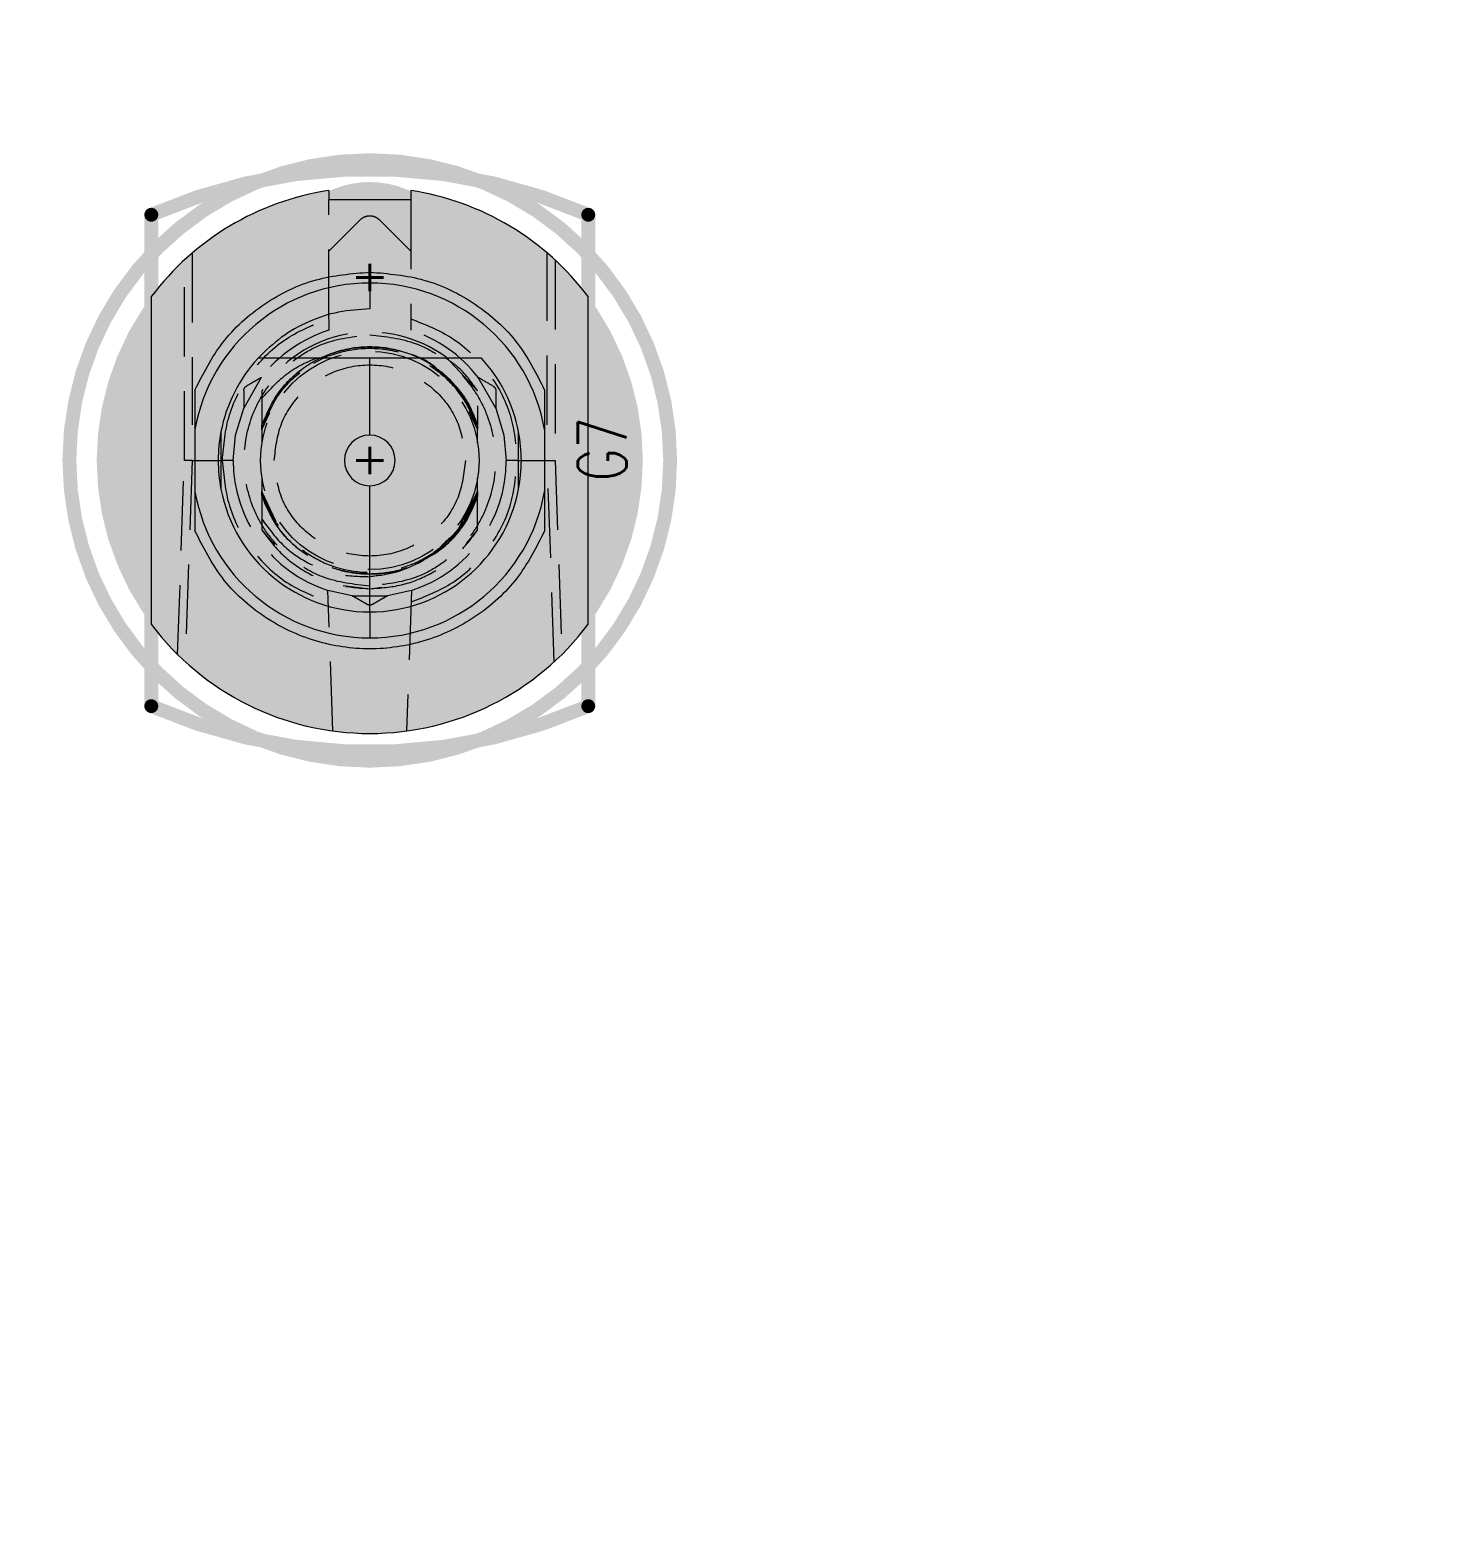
# Model space of a CAD drawing. Header units: millimetres. Extents: x 5 to 1395, y 5 to 415.
# Drawn here: x 1156.09 to 1181.86, y 257.17 to 284.42 of the extents above; entities that cross this region are included whole.
import ezdxf

# ---------------------------------------------------------------- set-up
doc = ezdxf.new("R2010")
doc.units = ezdxf.units.MM
doc.header["$PDSIZE"] = -1
doc.linetypes.add('HIDDEN', pattern=[1.905, 1.27, -0.635])
for name, color, linetype in [('DRIL_PLTE_THRU_01', 16, 'Continuous'), ('DRIL_PLTE_THRU_02', 146, 'Continuous'), ('DRIL_PLTE_THRU_03', 56, 'Continuous'), ('DRIL_PLTE_THRU_04', 216, 'Continuous'), ('DRIL_PLTE_THRU_05', 34, 'Continuous'), ('DRIL_PLTE_THRU_06', 96, 'Continuous'), ('DRIL_PLTE_THRU_07', 171, 'Continuous'), ('DRIL_PLTE_THRU_08', 176, 'Continuous'), ('DRIL_SYMBOL', 2, 'Continuous'), ('PADS_BOT', 5, 'Continuous'), ('PADS_INNER', 1, 'Continuous'), ('PADS_TOP', 1, 'Continuous'), ('PART_NAME_01', 1, 'Continuous'), ('PART_TOP_2DLINE_26', 5, 'Continuous'), ('PART_TOP_2DLINE_27', 5, 'Continuous')]:
    doc.layers.add(name, color=color, linetype=linetype)
doc.styles.add('W0$127', font='simplex', dxfattribs={"width": 0.75})
doc.dimstyles.new('ISO-25', dxfattribs={"dimtxt": 2.5, "dimasz": 2.5, "dimexe": 1.25, "dimexo": 0.625, "dimtad": 1, "dimtxsty": 'Standard', "dimcen": 2.5, "dimadec": 0, "dimazin": 0, "dimtfac": 1, "dimtmove": 0, "dimatfit": 3, "dimfxl": 0, "dimarcsym": 0})

# ---------------------------------------------------------------- blocks, each defined once
blk = doc.blocks.new('SMOOTH_0$254')
at = {"const_width": 0.127}
blk.add_lwpolyline([(-0.0635, 0, 1), (0.0635, 0, 1)], format="xyb", close=True, dxfattribs=at)
blk = doc.blocks.new('PART_BODY_TOP_1')
at = {"layer": 'PART_TOP_2DLINE_26', "const_width": 0.254}
blk.add_lwpolyline([(5.5, 0, 1), (-5.5, 0, 1)], format="xyb", close=True, dxfattribs=at)
at = {"layer": 'PART_TOP_2DLINE_27', "const_width": 0.254}
blk.add_lwpolyline([(-4.5, 4), (4.5, 4, -0.208911), (4.5, -4), (-4.5, -4, -0.208911)], format="xyb", close=True, dxfattribs=at)
at = {"layer": 'PART_TOP_2DLINE_27'}
for p in [(-4.5, 4), (4.5, 4), (-4.5, -4), (4.5, -4)]:
    blk.add_blockref('SMOOTH_0$254', p, dxfattribs=at)
blk = doc.blocks.new('DRIL_SYMBOL_5$15')
at = {"layer": 'DRIL_SYMBOL', "const_width": 0.0508}
for points in [[(0, -0.254), (0, 0.254)], [(-0.254, 0), (0.254, 0)]]:
    blk.add_lwpolyline(points, dxfattribs=at)
blk = doc.blocks.new('DRIL_HOLE_5$15')
at = {"const_width": 2.575}
blk.add_lwpolyline([(-1.2875, 0, 1), (1.2875, 0, 1)], format="xyb", close=True, dxfattribs=at)
blk.add_blockref('DRIL_SYMBOL_5$15', (0, 0))
blk = doc.blocks.new('PAD_0')
at = {"const_width": 5}
blk.add_lwpolyline([(0, -2.5, 1), (0, 2.5, 1)], format="xyb", close=True, dxfattribs=at)
blk = doc.blocks.new('STK_TOP_181')
at = {"layer": 'DRIL_PLTE_THRU_01'}
blk.add_blockref('DRIL_HOLE_5$15', (0, 0), dxfattribs=at)
at = {"layer": 'DRIL_PLTE_THRU_02'}
blk.add_blockref('DRIL_HOLE_5$15', (0, 0), dxfattribs=at)
at = {"layer": 'DRIL_PLTE_THRU_03'}
blk.add_blockref('DRIL_HOLE_5$15', (0, 0), dxfattribs=at)
at = {"layer": 'DRIL_PLTE_THRU_04'}
blk.add_blockref('DRIL_HOLE_5$15', (0, 0), dxfattribs=at)
at = {"layer": 'DRIL_PLTE_THRU_05'}
blk.add_blockref('DRIL_HOLE_5$15', (0, 0), dxfattribs=at)
at = {"layer": 'DRIL_PLTE_THRU_06'}
blk.add_blockref('DRIL_HOLE_5$15', (0, 0), dxfattribs=at)
at = {"layer": 'DRIL_PLTE_THRU_07'}
blk.add_blockref('DRIL_HOLE_5$15', (0, 0), dxfattribs=at)
at = {"layer": 'DRIL_PLTE_THRU_08'}
blk.add_blockref('DRIL_HOLE_5$15', (0, 0), dxfattribs=at)
at = {"layer": 'PADS_BOT'}
blk.add_blockref('PAD_0', (0, 0), dxfattribs=at)
at = {"layer": 'PADS_INNER'}
blk.add_blockref('PAD_0', (0, 0), dxfattribs=at)
at = {"layer": 'PADS_TOP'}
blk.add_blockref('PAD_0', (0, 0), dxfattribs=at)
blk = doc.blocks.new('DRIL_SYMBOL_2$55')
at = {"layer": 'DRIL_SYMBOL', "const_width": 0.0508}
for points in [[(0, -0.254), (0, 0.254)], [(-0.254, 0), (0.254, 0)]]:
    blk.add_lwpolyline(points, dxfattribs=at)
blk = doc.blocks.new('DRIL_HOLE_2$55')
at = {"const_width": 1.275}
blk.add_lwpolyline([(-0.6375, 0, 1), (0.6375, 0, 1)], format="xyb", close=True, dxfattribs=at)
blk.add_blockref('DRIL_SYMBOL_2$55', (0, 0))
blk = doc.blocks.new('PAD_1')
at = {"const_width": 1.75}
blk.add_lwpolyline([(0, -0.875, 1), (0, 0.875, 1)], format="xyb", close=True, dxfattribs=at)
blk = doc.blocks.new('STK_TOP_182')
at = {"layer": 'DRIL_PLTE_THRU_01'}
blk.add_blockref('DRIL_HOLE_2$55', (0, 0), dxfattribs=at)
at = {"layer": 'DRIL_PLTE_THRU_02'}
blk.add_blockref('DRIL_HOLE_2$55', (0, 0), dxfattribs=at)
at = {"layer": 'DRIL_PLTE_THRU_03'}
blk.add_blockref('DRIL_HOLE_2$55', (0, 0), dxfattribs=at)
at = {"layer": 'DRIL_PLTE_THRU_04'}
blk.add_blockref('DRIL_HOLE_2$55', (0, 0), dxfattribs=at)
at = {"layer": 'DRIL_PLTE_THRU_05'}
blk.add_blockref('DRIL_HOLE_2$55', (0, 0), dxfattribs=at)
at = {"layer": 'DRIL_PLTE_THRU_06'}
blk.add_blockref('DRIL_HOLE_2$55', (0, 0), dxfattribs=at)
at = {"layer": 'DRIL_PLTE_THRU_07'}
blk.add_blockref('DRIL_HOLE_2$55', (0, 0), dxfattribs=at)
at = {"layer": 'DRIL_PLTE_THRU_08'}
blk.add_blockref('DRIL_HOLE_2$55', (0, 0), dxfattribs=at)
at = {"layer": 'PADS_BOT'}
blk.add_blockref('PAD_1', (0, 0), dxfattribs=at)
at = {"layer": 'PADS_INNER'}
blk.add_blockref('PAD_1', (0, 0), dxfattribs=at)
at = {"layer": 'PADS_TOP'}
blk.add_blockref('PAD_1', (0, 0), dxfattribs=at)
blk = doc.blocks.new('SYM_TOP_3')
for name, p in [('PART_BODY_TOP_1', (0, 0)), ('STK_TOP_181', (0, 0)), ('STK_TOP_182', (3.35, 0))]:
    blk.add_blockref(name, p)
blk = doc.blocks.new('PART_TOP_32')
blk.add_blockref('SYM_TOP_3', (0, 0))
at = {"layer": 'PART_NAME_01', "style": 'W0$127', "width": 0.75}
blk.add_text('G7', height=0.889, dxfattribs=at).set_placement((-0.381, -4.699))
blk = doc.blocks.new('q')
at = {"rotation": 90}
blk.add_blockref('PART_TOP_32', (1162.315, 276.529), dxfattribs=at)
blk = doc.blocks.new('*D231')
at = {"color": 0, "lineweight": -2}
for p, q in [((969.595, 286.609), (969.595, 323.77)), ((1257.145, 181.679), (1257.145, 323.77)), ((1253.843, 322.77), (972.897, 322.77))]:
    blk.add_line(p, q, dxfattribs=at)
at = {"color": 0}
for points in [[(972.897, 323.321), (972.897, 322.22), (969.595, 322.77)], [(1253.843, 323.321), (1253.843, 322.22), (1257.145, 322.77)]]:
    blk.add_solid(points, dxfattribs=at)
at = {"layer": 'Defpoints', "color": 0}
for p in [(969.595, 322.77), (969.595, 285.609), (1257.145, 180.679)]:
    blk.add_point(p, dxfattribs=at)
at = {"color": 0, "insert": (1113.37, 326.336), "char_height": 3.5, "attachment_point": 5}
blk.add_mtext('287,550', dxfattribs=at)

msp = doc.modelspace()

# ---------------------------------------------------------------- linework, layer by layer
at = {"color": 7, "linetype": 'Continuous', "lineweight": 15}
for p, q in [((1161.5648, 281.4722), (1161.5648, 281.3038)), ((1163.0648, 281.4722), (1163.0648, 281.3038)), ((1163.0648, 281.3038), (1161.5648, 281.3038)), ((1158.3148, 279.5288), (1158.3148, 273.5288)), ((1162.3148, 279.7788), (1162.3148, 279.3038)), ((1166.3148, 273.5288), (1166.3148, 279.5288)), ((1162.3148, 276.9935), (1162.3148, 278.4038)), ((1162.3148, 273.7538), (1162.3148, 276.064)), ((1162.3148, 273.7538), (1162.3148, 273.2788))]:
    msp.add_line(p, q, dxfattribs=at)
at = {"color": 7, "linetype": 'HIDDEN', "lineweight": 0}
for p, q in [((1161.5648, 279.1225), (1161.5648, 281.3038)), ((1163.0648, 281.3038), (1163.0648, 279.1225)), ((1161.5648, 280.3636), (1162.138, 280.9369)), ((1162.4916, 280.9369), (1163.0648, 280.3636)), ((1158.9205, 276.5288), (1158.9205, 280.2001)), ((1159.0648, 280.3285), (1159.0648, 277.1791)), ((1165.5648, 277.1791), (1165.5648, 280.3285)), ((1165.7091, 280.2001), (1165.7091, 276.5288)), ((1163.7124, 278.418), (1164.2898, 277.8023)), ((1160.3293, 278.0479), (1160.0064, 277.4887)), ((1164.6232, 277.4887), (1164.3003, 278.0479)), ((1160.3398, 277.8023), (1160.3398, 276.844)), ((1163.9958, 277.7514), (1164.2898, 277.1797)), ((1163.9959, 277.7514), (1164.2898, 277.1797)), ((1160.3398, 277.5297), (1160.3398, 277.1797)), ((1160.5017, 277.4945), (1160.3398, 277.1797)), ((1160.3398, 277.0948), (1160.4874, 277.4077)), ((1164.13, 277.4338), (1164.2898, 277.0948)), ((1164.2898, 277.1797), (1164.1659, 277.4208)), ((1164.2898, 277.5297), (1164.2898, 277.1797)), ((1164.2898, 276.844), (1164.2898, 277.0948)), ((1158.7963, 272.9763), (1158.9204, 276.5288)), ((1159.0648, 276.5288), (1158.9205, 276.5288)), ((1159.0648, 276.5288), (1158.9361, 272.8431)), ((1159.0648, 276.5288), (1159.6148, 276.5288)), ((1159.8148, 276.5288), (1159.6148, 276.5288)), ((1165.0148, 276.5288), (1164.8148, 276.5288)), ((1165.0148, 276.5288), (1165.5648, 276.5288)), ((1165.6935, 272.8431), (1165.5648, 276.5288)), ((1165.5648, 276.5288), (1165.7092, 276.5288)), ((1165.7092, 276.5288), (1165.8333, 272.9763)), ((1160.3398, 276.2135), (1160.3398, 275.4562)), ((1164.2898, 275.9628), (1164.2898, 276.2135)), ((1165.0398, 276.0044), (1165.0398, 276.0044)), ((1160.3398, 275.8779), (1160.5473, 275.4744)), ((1160.3398, 275.8778), (1160.3398, 275.2552)), ((1160.6022, 275.4063), (1160.3399, 275.9628)), ((1160.6022, 275.4063), (1160.3399, 275.9628)), ((1164.2898, 275.9628), (1163.9286, 275.2573)), ((1164.2898, 275.8779), (1164.0255, 275.3638)), ((1164.0255, 275.3638), (1164.2898, 275.8779)), ((1164.2898, 275.8779), (1164.0255, 275.3638)), ((1164.2898, 275.9628), (1164.0389, 275.4307)), ((1164.2898, 275.9628), (1164.0389, 275.4307)), ((1164.06, 275.4309), (1164.2898, 275.8779)), ((1164.2898, 275.2552), (1164.2898, 275.8779)), ((1160.3398, 275.2552), (1160.569, 274.9818)), ((1164.0838, 275.0094), (1164.2898, 275.2552)), ((1161.6398, 271.5746), (1161.5499, 274.1487)), ((1161.9919, 274.0497), (1161.5499, 274.1487)), ((1161.8257, 274.2401), (1162.3148, 274.1788)), ((1162.3148, 274.1788), (1162.5375, 274.2067)), ((1163.0797, 274.1487), (1162.6377, 274.0497)), ((1163.0797, 274.1487), (1162.9898, 271.5746)), ((1162.2648, 273.8922), (1161.9919, 274.0497)), ((1161.9919, 274.0497), (1162.6377, 274.0497)), ((1162.6377, 274.0497), (1162.3648, 273.8922))]:
    msp.add_line(p, q, dxfattribs=at)
at = {"color": 7, "linetype": 'HIDDEN', "lineweight": 0, "flags": 128}
for points in [[(1161.5387, 278.458), (1161.5673, 278.4618), (1161.5762, 278.4619), (1161.5776, 278.4616), (1161.5784, 278.4612), (1161.5785, 278.4611), (1161.5786, 278.4611), (1161.5786, 278.461), (1161.5786, 278.461), (1161.5786, 278.461), (1161.5787, 278.461), (1161.5787, 278.461), (1161.5786, 278.4611), (1161.5786, 278.4613), (1161.5786, 278.4614), (1161.5786, 278.4614), (1161.5786, 278.4614), (1161.5786, 278.4614), (1161.5786, 278.4614), (1161.5786, 278.4613), (1161.5787, 278.4611), (1161.5787, 278.4609), (1161.5788, 278.4608), (1161.5788, 278.4607), (1161.5788, 278.4607), (1161.5788, 278.4607), (1161.5788, 278.4607), (1161.5788, 278.4607), (1161.5788, 278.4604), (1161.5787, 278.46), (1161.5783, 278.4593), (1161.5754, 278.4567), (1161.4459, 278.3925), (1161.2829, 278.3053)], [(1160.3398, 277.8023), (1160.3398, 277.8023)], [(1160.3398, 277.8023), (1160.3398, 277.8023)], [(1160.3398, 277.8023), (1160.3398, 277.8023)], [(1160.3398, 277.8023), (1160.3398, 277.8023)], [(1160.3398, 277.8023), (1160.3398, 277.8023)], [(1160.3398, 277.8023), (1160.3398, 277.8023)], [(1160.3398, 277.8023), (1160.3398, 277.8023)], [(1160.3398, 277.8023), (1160.3398, 277.8023)], [(1164.2898, 277.8023), (1164.2898, 277.8023)], [(1159.8148, 276.5288), (1159.8586, 276.9944), (1160.0064, 277.4887)], [(1164.6232, 277.4887), (1164.7711, 276.9944), (1164.8148, 276.5288)], [(1164.2898, 277.0948), (1164.2898, 277.0948)], [(1164.2898, 277.0948), (1164.2898, 277.0948)], [(1164.2898, 277.0948), (1164.2898, 277.0948)], [(1164.2898, 277.0948), (1164.2898, 277.0948)], [(1164.2898, 277.0948), (1164.2898, 277.0948)], [(1160.3398, 276.844), (1160.3398, 276.844)], [(1160.3398, 276.2135), (1160.3398, 276.2135)], [(1164.2898, 275.9628), (1164.2898, 275.9628)], [(1164.2898, 275.9628), (1164.2898, 275.9628)], [(1164.2898, 275.9628), (1164.2898, 275.9628)], [(1164.2898, 275.9628), (1164.2898, 275.9628)], [(1164.2898, 275.9628), (1164.2898, 275.9628)], [(1164.2898, 275.9628), (1164.2898, 275.9628)], [(1164.2898, 275.9628), (1164.2898, 275.9628)], [(1164.2898, 275.9628), (1164.2898, 275.9628)], [(1160.5356, 275.5015), (1160.5356, 275.5015)], [(1160.3398, 275.2552), (1160.3398, 275.2552)], [(1160.3398, 275.2552), (1160.3398, 275.2552)], [(1160.3398, 275.2552), (1160.3398, 275.2552)], [(1160.3398, 275.2552), (1160.3398, 275.2552)], [(1160.3398, 275.2552), (1160.3398, 275.2552)], [(1160.3398, 275.2552), (1160.3398, 275.2552)], [(1160.3398, 275.2552), (1160.3398, 275.2552)], [(1164.2898, 275.2552), (1164.2898, 275.2552)], [(1161.2876, 274.7495), (1161.2876, 274.7495)]]:
    msp.add_lwpolyline(points, dxfattribs=at)
at = {"color": 7, "linetype": 'HIDDEN', "lineweight": 0}
msp.add_circle((1162.3148, 276.5288), 2, dxfattribs=at)
at = {"color": 7, "linetype": 'Continuous', "lineweight": 15}
for radius, start, end in [(5, 98.62693, 143.1301), (5, 36.8699, 81.37307), (3.25, 90, 169.93673), (3.25, 10.06327, 90), (2.775, 137.49336, 169.10705), (2.775, 10.89324, 42.50663), (2.775, 169.10668, 190.89376), (0.4648, 90, 270), (0.4648, 270, 90), (2.775, 349.10676, 10.89295), (2.775, 190.89295, 270), (2.775, 270, 349.10705), (3.25, 190.06327, 270), (3.25, 270, 349.93673), (5, 216.8699, 323.1301)]:
    msp.add_arc((1162.3148, 276.5288), radius, start, end, dxfattribs=at)
at = {"color": 7, "linetype": 'HIDDEN', "lineweight": 0}
for radius, start, end in [(2.5, 107.4576, 142.57976), (2.35, 53.50581, 147.18508), (2.5, 37.42024, 72.5424), (2.5, 180, 252.18431), (2.5, 287.81569, 0)]:
    msp.add_arc((1162.3148, 276.5288), radius, start, end, dxfattribs=at)
for points, knots in [([(1162.138, 280.9369), (1162.1639, 280.9574), (1162.2155, 280.9984), (1162.3148, 281.0159), (1162.4141, 280.9984), (1162.4658, 280.9574), (1162.4916, 280.9369)], [0, 0, 0, 0, 0.2500042, 0.5000023, 0.7499958, 1, 1, 1, 1]), ([(1159.6148, 276.5288), (1159.6406, 276.8114), (1159.6936, 277.3918), (1160.1213, 278.1779), (1160.7576, 278.8071), (1161.3005, 279.0193), (1161.5648, 279.1225)], [0, 0, 0, 0, 0.2433926, 0.4999999, 0.7566089, 1, 1, 1, 1]), ([(1161.5648, 279.1225), (1161.5648, 279.0947), (1161.5648, 279.0395), (1161.5648, 278.9713), (1161.5648, 278.9223), (1161.5648, 278.9165), (1161.5648, 278.9136)], [0, 0, 0, 0, 0.2586283, 0.5136103, 0.7560865, 1, 1, 1, 1]), ([(1163.0648, 279.1225), (1163.3291, 279.0193), (1163.872, 278.8071), (1164.5083, 278.1779), (1164.936, 277.3918), (1164.989, 276.8114), (1165.0148, 276.5288)], [0, 0, 0, 0, 0.2433914, 0.5, 0.7566073, 1, 1, 1, 1]), ([(1163.0648, 279.1225), (1163.0648, 279.0948), (1163.0648, 279.0397), (1163.0648, 278.9715), (1163.0648, 278.9223), (1163.0648, 278.9165), (1163.0648, 278.9136)], [0, 0, 0, 0, 0.2580893, 0.5125825, 0.7555906, 1, 1, 1, 1]), ([(1162.3148, 274.2288), (1162.0256, 274.2597), (1161.5791, 274.3074), (1161.0429, 274.5937), (1160.6775, 274.8909), (1160.3783, 275.2569), (1160.101, 275.7929), (1159.959, 276.5288), (1160.101, 277.2645), (1160.3782, 277.8005), (1160.6773, 278.1665), (1161.0428, 278.4638), (1161.5789, 278.7502), (1162.0256, 278.7979), (1162.3148, 278.8288)], [0, 0, 0, 0, 0.1197215, 0.1848231, 0.25, 0.3151029, 0.3802792, 0.4999995, 0.6197218, 0.6848243, 0.7500009, 0.8151016, 0.8802781, 1, 1, 1, 1]), ([(1162.3148, 278.8288), (1162.604, 278.7979), (1163.0505, 278.7502), (1163.5867, 278.4639), (1163.9521, 278.1667), (1164.2513, 277.8007), (1164.5286, 277.2647), (1164.6706, 276.5288), (1164.5286, 275.793), (1164.2514, 275.257), (1163.9523, 274.8911), (1163.5868, 274.5938), (1163.0507, 274.3074), (1162.604, 274.2597), (1162.3148, 274.2288)], [0, 0, 0, 0, 0.1197217, 0.1848235, 0.249999, 0.3151018, 0.3802782, 0.5000006, 0.6197209, 0.6848233, 0.7500001, 0.8151023, 0.8802787, 1, 1, 1, 1]), ([(1163.5529, 278.1944), (1163.5465, 278.2009), (1163.3876, 278.3607), (1162.9561, 278.5289), (1162.3176, 278.6453), (1161.6624, 278.5392), (1161.0785, 278.2409), (1160.5999, 277.7794), (1160.4265, 277.3796), (1160.3398, 277.1797)], [0, 0, 0, 0, 0.0069741, 0.1724781, 0.3379825, 0.5034859, 0.6689903, 0.8344947, 1, 1, 1, 1]), ([(1160.3398, 277.1797), (1160.4265, 277.3796), (1160.5999, 277.7794), (1161.0784, 278.2408), (1161.6628, 278.5396), (1162.3162, 278.6437), (1162.9613, 278.5353), (1163.4743, 278.3019), (1163.6984, 278.0573), (1163.7757, 277.9729)], [0, 0, 0, 0, 0.1532177, 0.3064372, 0.4596552, 0.6128729, 0.7660909, 0.9193088, 1, 1, 1, 1]), ([(1163.8447, 277.9041), (1163.7461, 278.0134), (1163.5017, 278.2843), (1162.9623, 278.5365), (1162.3159, 278.6434), (1161.6629, 278.5397), (1161.0784, 278.2407), (1160.5999, 277.7795), (1160.4265, 277.3796), (1160.3398, 277.1797)], [0, 0, 0, 0, 0.1013788, 0.2511479, 0.4009182, 0.550689, 0.7004585, 0.8502285, 1, 1, 1, 1]), ([(1160.3398, 277.1797), (1160.4265, 277.3796), (1160.6, 277.7794), (1161.0784, 278.2407), (1161.6629, 278.5397), (1162.3159, 278.6433), (1162.9624, 278.5366), (1163.5057, 278.2817), (1163.753, 278.0072), (1163.8547, 277.8942)], [0, 0, 0, 0, 0.14928846, 0.29857587, 0.44786294, 0.59714946, 0.74643641, 0.89572347, 1, 1, 1, 1]), ([(1160.3398, 277.1797), (1160.4265, 277.3796), (1160.6, 277.7794), (1161.0784, 278.2407), (1161.6629, 278.5397), (1162.3159, 278.6433), (1162.9623, 278.5365), (1163.5025, 278.2837), (1163.7475, 278.0121), (1163.8468, 277.9021)], [0, 0, 0, 0, 0.1496675, 0.2993367, 0.4490062, 0.5986753, 0.7483439, 0.8980133, 1, 1, 1, 1]), ([(1164.2898, 277.1797), (1164.2031, 277.3796), (1164.0296, 277.7794), (1163.5513, 278.2406), (1162.9665, 278.54), (1162.3148, 278.6424), (1161.6632, 278.54), (1161.0783, 278.2407), (1160.6, 277.7795), (1160.4265, 277.3796), (1160.3398, 277.1797)], [0, 0, 0, 0, 0.1249984, 0.2499984, 0.3749986, 0.4999985, 0.6249984, 0.7499984, 0.8749989, 1, 1, 1, 1]), ([(1160.3398, 277.0948), (1160.4207, 277.3016), (1160.5825, 277.7153), (1161.0591, 278.1975), (1161.6508, 278.5114), (1162.3148, 278.6192), (1162.9788, 278.5114), (1163.5706, 278.1975), (1164.0471, 277.7153), (1164.2089, 277.3016), (1164.2898, 277.0948)], [0, 0, 0, 0, 0.1249993, 0.2500002, 0.3750004, 0.5000001, 0.6249998, 0.7499991, 0.8749996, 1, 1, 1, 1]), ([(1160.3398, 277.6678), (1160.4925, 277.8346), (1160.7981, 278.1683), (1161.2504, 278.3825), (1161.5031, 278.4487), (1161.5387, 278.458)], [0, 0, 0, 0, 0.461828, 0.9241432, 1, 1, 1, 1]), ([(1160.3399, 277.0948), (1160.4208, 277.3016), (1160.5826, 277.7153), (1161.0591, 278.1975), (1161.6508, 278.5114), (1162.3148, 278.6191), (1162.9788, 278.5114), (1163.5705, 278.1975), (1164.047, 277.7153), (1164.2089, 277.3016), (1164.2898, 277.0948)], [0, 0, 0, 0, 0.1249994, 0.2499999, 0.374999, 0.499999, 0.6249985, 0.7499991, 0.8749978, 1, 1, 1, 1]), ([(1160.3399, 277.0948), (1160.4208, 277.3016), (1160.5826, 277.7153), (1161.0591, 278.1975), (1161.6508, 278.5114), (1162.3148, 278.6192), (1162.9788, 278.5114), (1163.5705, 278.1975), (1164.047, 277.7153), (1164.2088, 277.3016), (1164.2898, 277.0948)], [0, 0, 0, 0, 0.1249997, 0.2500007, 0.375, 0.5000001, 0.6250002, 0.7499993, 0.8750002, 1, 1, 1, 1]), ([(1160.5648, 276.5288), (1160.5911, 276.7578), (1160.6437, 277.2159), (1161.0484, 277.7984), (1161.6269, 278.1877), (1162.3148, 278.3243), (1163.0028, 278.1877), (1163.5812, 277.7984), (1163.9859, 277.2159), (1164.0385, 276.7578), (1164.0648, 276.5288)], [0, 0, 0, 0, 0.1250011, 0.2500001, 0.3749999, 0.5000002, 0.6250001, 0.7500001, 0.8749989, 1, 1, 1, 1]), ([(1163.8767, 277.8635), (1163.7901, 277.9556), (1163.6884, 278.0637), (1163.5749, 278.1679), (1163.5553, 278.1898), (1163.5515, 278.1967), (1163.5511, 278.199), (1163.5513, 278.2), (1163.5515, 278.2003), (1163.5516, 278.2005)], [0, 0, 0, 0, 0.8053567, 0.9459805, 0.982687, 0.9932402, 0.9969109, 0.9985058, 1, 1, 1, 1]), ([(1163.5516, 278.2005), (1163.7142, 278.059), (1164.0394, 277.776), (1164.2063, 277.3784), (1164.2898, 277.1797)], [0, 0, 0, 0, 0.5000011, 1, 1, 1, 1]), ([(1164.2898, 277.8023), (1164.176, 277.964), (1164.0113, 278.1981), (1163.7748, 278.355), (1163.7017, 278.4035)], [0, 0, 0, 0, 0.6908246, 1, 1, 1, 1]), ([(1160.0064, 277.8038), (1160.0071, 277.8125), (1160.0084, 277.8299), (1160.019, 277.8543), (1160.0348, 277.8756), (1160.0492, 277.8855), (1160.0564, 277.8904)], [0, 0, 0, 0, 0.2508081, 0.5000613, 0.7491595, 1, 1, 1, 1]), ([(1160.3293, 278.0479), (1160.3283, 278.0473), (1160.3262, 278.0461), (1160.3048, 278.0338), (1160.2526, 278.0036), (1160.1655, 277.9534), (1160.0947, 277.9125), (1160.0564, 277.8904)], [0, 0, 0, 0, 0.0741142, 0.1549245, 0.3599045, 0.6537121, 1, 1, 1, 1]), ([(1163.7757, 277.9729), (1163.8524, 277.9037), (1164.091, 277.6886), (1164.2094, 277.3854), (1164.2898, 277.1797)], [0, 0, 0, 0, 0.3212785, 1, 1, 1, 1]), ([(1164.5732, 277.8904), (1164.5021, 277.9314), (1164.4083, 277.9856), (1164.3247, 278.0338), (1164.3034, 278.0461), (1164.3013, 278.0473), (1164.3003, 278.0479)], [0, 0, 0, 0, 0.6387168, 0.8437516, 0.925004, 1, 1, 1, 1]), ([(1164.5732, 277.8904), (1164.5804, 277.8855), (1164.5948, 277.8756), (1164.6107, 277.8543), (1164.6212, 277.8299), (1164.6225, 277.8125), (1164.6232, 277.8038)], [0, 0, 0, 0, 0.2508402, 0.4999382, 0.749191, 1, 1, 1, 1]), ([(1160.0064, 277.8038), (1160.0064, 277.7217), (1160.0064, 277.6134), (1160.0064, 277.5169), (1160.0064, 277.4923), (1160.0064, 277.4899), (1160.0064, 277.4887)], [0, 0, 0, 0, 0.6386854, 0.8437406, 0.9249981, 1, 1, 1, 1]), ([(1164.2898, 277.0948), (1164.2416, 277.234), (1164.1452, 277.5124), (1163.9662, 277.7465), (1163.8767, 277.8635)], [0, 0, 0, 0, 0.5000006, 1, 1, 1, 1]), ([(1164.6232, 277.8038), (1164.6232, 277.7217), (1164.6232, 277.6133), (1164.6232, 277.5169), (1164.6232, 277.4923), (1164.6232, 277.4899), (1164.6232, 277.4887)], [0, 0, 0, 0, 0.6387298, 0.8437469, 0.925001, 1, 1, 1, 1]), ([(1160.3398, 277.0948), (1160.3398, 277.0951), (1160.3398, 277.0959), (1160.3398, 277.1028), (1160.3398, 277.1294), (1160.3398, 277.1579), (1160.3398, 277.1797)], [0, 0, 0, 0, 0.0689218, 0.1454857, 0.3449639, 1, 1, 1, 1]), ([(1160.3398, 277.0948), (1160.3398, 277.0951), (1160.3398, 277.0959), (1160.3398, 277.1027), (1160.3398, 277.1293), (1160.3398, 277.1578), (1160.3398, 277.1797)], [0, 0, 0, 0, 0.0688564, 0.145317, 0.3446404, 1, 1, 1, 1]), ([(1164.2898, 277.1797), (1164.2898, 277.158), (1164.2898, 277.1299), (1164.2898, 277.1027), (1164.2898, 277.0959), (1164.2898, 277.0951), (1164.2898, 277.0948)], [0, 0, 0, 0, 0.6594299, 0.85531, 0.9305232, 1, 1, 1, 1]), ([(1159.6148, 276.5288), (1159.6405, 276.2468), (1159.6932, 275.6676), (1160.1191, 274.883), (1160.7527, 274.2541), (1161.2939, 274.041), (1161.5573, 273.9372)], [0, 0, 0, 0, 0.2434217, 0.5000001, 0.7565767, 1, 1, 1, 1]), ([(1164.0648, 276.5288), (1164.0385, 276.2997), (1163.9859, 275.8416), (1163.5812, 275.2591), (1163.0028, 274.8699), (1162.3148, 274.7332), (1161.6269, 274.8699), (1161.0484, 275.2591), (1160.6437, 275.8416), (1160.5911, 276.2997), (1160.5648, 276.5288)], [0, 0, 0, 0, 0.1249986, 0.2499999, 0.3750002, 0.4999998, 0.6249998, 0.7499999, 0.8750014, 1, 1, 1, 1]), ([(1163.0723, 273.9372), (1163.3358, 274.041), (1163.8769, 274.2541), (1164.5105, 274.883), (1164.9364, 275.6676), (1164.9891, 276.2468), (1165.0148, 276.5288)], [0, 0, 0, 0, 0.24342292, 0.4999998, 0.75657816, 1, 1, 1, 1]), ([(1160.3398, 275.8779), (1160.3398, 275.8995), (1160.3398, 275.9276), (1160.3398, 275.9548), (1160.3398, 275.9617), (1160.3398, 275.9624), (1160.3398, 275.9628)], [0, 0, 0, 0, 0.6592583, 0.8552888, 0.9304999, 1, 1, 1, 1]), ([(1160.3398, 275.8778), (1160.3398, 275.8995), (1160.3398, 275.9276), (1160.3398, 275.9548), (1160.3398, 275.9617), (1160.3398, 275.9624), (1160.3398, 275.9628)], [0, 0, 0, 0, 0.6596234, 0.8554523, 0.9305411, 1, 1, 1, 1]), ([(1163.9286, 275.2573), (1163.8005, 275.119), (1163.5444, 274.8423), (1163.0359, 274.579), (1162.482, 274.4547), (1161.9135, 274.4875), (1161.3749, 274.6724), (1160.9093, 274.997), (1160.5383, 275.4333), (1160.406, 275.7863), (1160.3398, 275.9628)], [0, 0, 0, 0, 0.1249995, 0.2499996, 0.3750003, 0.5000006, 0.6250005, 0.7499997, 0.8749993, 1, 1, 1, 1]), ([(1160.3398, 275.8779), (1160.3946, 275.7406), (1160.5042, 275.4661), (1160.7742, 275.1102), (1161.1074, 274.8161), (1161.4966, 274.6), (1161.9225, 274.4703), (1162.3655, 274.4352), (1162.809, 274.4884), (1163.0826, 274.6004), (1163.2194, 274.6563)], [0, 0, 0, 0, 0.1250015, 0.2500007, 0.3749993, 0.5000005, 0.6250001, 0.7500006, 0.8750005, 1, 1, 1, 1]), ([(1164.2898, 275.8779), (1164.2031, 275.6779), (1164.0296, 275.2781), (1163.5513, 274.8169), (1162.9665, 274.5176), (1162.3148, 274.4151), (1161.6632, 274.5176), (1161.0783, 274.8169), (1160.6, 275.2781), (1160.4265, 275.6779), (1160.3398, 275.8778)], [0, 0, 0, 0, 0.1249999, 0.2500002, 0.3750005, 0.5000006, 0.6250008, 0.7500009, 0.8750005, 1, 1, 1, 1]), ([(1163.1434, 274.6458), (1163.2773, 274.7053), (1163.6095, 274.8528), (1164.0278, 275.2821), (1164.2025, 275.6793), (1164.2898, 275.8779)], [0, 0, 0, 0, 0.2522675, 0.62613, 1, 1, 1, 1]), ([(1164.2898, 275.9628), (1164.2118, 275.7527), (1164.0685, 275.3669), (1163.7645, 275.0915), (1163.626, 274.9661)], [0, 0, 0, 0, 0.5445034, 1, 1, 1, 1]), ([(1164.2898, 275.8778), (1164.2071, 275.6738), (1164.0673, 275.3293), (1163.7898, 275.0856), (1163.6766, 274.9861)], [0, 0, 0, 0, 0.5921092, 1, 1, 1, 1]), ([(1164.2898, 275.9628), (1164.2898, 275.9624), (1164.2898, 275.9617), (1164.2898, 275.9548), (1164.2898, 275.9282), (1164.2898, 275.8997), (1164.2898, 275.8778)], [0, 0, 0, 0, 0.0688351, 0.1454388, 0.3448755, 1, 1, 1, 1]), ([(1164.2898, 275.9628), (1164.2898, 275.9624), (1164.2898, 275.9616), (1164.2898, 275.9548), (1164.2898, 275.9282), (1164.2898, 275.8997), (1164.2898, 275.8779)], [0, 0, 0, 0, 0.0689217, 0.145566, 0.3451753, 1, 1, 1, 1]), ([(1160.3398, 275.4562), (1160.457, 275.2932), (1160.6898, 274.9696), (1161.1828, 274.6288), (1161.7343, 274.415), (1162.1222, 274.4048), (1162.3148, 274.3997)], [0, 0, 0, 0, 0.2550561, 0.5067384, 0.7550533, 1, 1, 1, 1]), ([(1160.3398, 275.2552), (1160.4576, 275.0985), (1160.6933, 274.785), (1161.1799, 274.4465), (1161.7281, 274.221), (1162.1192, 274.1928), (1162.3148, 274.1788)], [0, 0, 0, 0, 0.2499988, 0.5000002, 0.7499999, 1, 1, 1, 1]), ([(1162.3148, 274.1788), (1162.5104, 274.1928), (1162.9015, 274.221), (1163.4497, 274.4465), (1163.9364, 274.785), (1164.172, 275.0985), (1164.2898, 275.2552)], [0, 0, 0, 0, 0.2499994, 0.4999993, 0.7500011, 1, 1, 1, 1]), ([(1163.2194, 274.6563), (1163.3535, 274.7389), (1163.6204, 274.9032), (1163.8262, 275.1396), (1163.9286, 275.2573)], [0, 0, 0, 0, 0.502464, 1, 1, 1, 1]), ([(1163.2194, 274.6563), (1163.0767, 274.5883), (1162.7898, 274.4514), (1162.4738, 274.417), (1162.3148, 274.3997)], [0, 0, 0, 0, 0.497063, 1, 1, 1, 1]), ([(1162.3648, 273.8922), (1162.3569, 273.8884), (1162.3411, 273.8808), (1162.3148, 273.8778), (1162.2885, 273.8808), (1162.2727, 273.8884), (1162.2648, 273.8922)], [0, 0, 0, 0, 0.25001725, 0.49999116, 0.74998275, 1, 1, 1, 1])]:
    msp.add_open_spline(points, degree=3, knots=knots, dxfattribs=at)
at = {"color": 7, "linetype": 'Continuous', "lineweight": 15}
for points, knots in [([(1159.1148, 277.8182), (1159.266, 278.1179), (1159.5753, 278.731), (1160.3602, 279.4291), (1161.3019, 279.8946), (1161.9863, 279.9511), (1162.3208, 279.9788)], [0, 0, 0, 0, 0.2443892, 0.5000002, 0.7556092, 1, 1, 1, 1]), ([(1162.3208, 279.9788), (1162.6543, 279.9501), (1163.3366, 279.8916), (1164.2743, 279.4254), (1165.0559, 278.7285), (1165.3641, 278.1171), (1165.5148, 277.8182)], [0, 0, 0, 0, 0.2444237, 0.5000011, 0.7555766, 1, 1, 1, 1]), ([(1162.3148, 279.3038), (1162.123, 279.2924), (1161.7395, 279.2695), (1161.1903, 279.0847), (1160.6831, 278.8047), (1160.4071, 278.5374), (1160.2691, 278.4038)], [0, 0, 0, 0, 0.2500016, 0.5000023, 0.7500029, 1, 1, 1, 1]), ([(1162.3148, 278.4038), (1162.1199, 278.4038), (1161.6155, 278.4038), (1160.9337, 278.4038), (1160.4847, 278.4038), (1160.2691, 278.4038)], [0, 0, 0, 0, 0.2465263, 0.6381389, 1, 1, 1, 1]), ([(1164.3605, 278.4038), (1163.9229, 278.4038), (1163.32, 278.4038), (1162.5311, 278.4038), (1162.3148, 278.4038)], [0, 0, 0, 0, 0.7257577, 1, 1, 1, 1]), ([(1159.1148, 277.8182), (1159.1148, 277.6837), (1159.1148, 277.5099), (1159.1148, 277.3156), (1159.1148, 277.235), (1159.1148, 277.181), (1159.1148, 277.1414), (1159.1148, 277.1152), (1159.1148, 277.1011), (1159.1148, 277.097), (1159.1148, 277.0968), (1159.1148, 277.0967)], [0, 0, 0, 0, 0.52192282, 0.6747029, 0.77964248, 0.85173033, 0.90167439, 0.9545652, 0.97587922, 0.99309465, 1, 1, 1, 1]), ([(1165.5148, 277.8182), (1165.5148, 277.6837), (1165.5148, 277.5099), (1165.5148, 277.3156), (1165.5148, 277.235), (1165.5148, 277.181), (1165.5148, 277.1414), (1165.5148, 277.1152), (1165.5148, 277.1011), (1165.5148, 277.097), (1165.5148, 277.0968), (1165.5148, 277.0967)], [0, 0, 0, 0, 0.52192282, 0.6747029, 0.77964248, 0.85173033, 0.90167439, 0.9545652, 0.97587922, 0.99309465, 1, 1, 1, 1]), ([(1159.1148, 277.0967), (1159.1148, 276.9207), (1159.1148, 276.5683), (1159.1148, 276.1752), (1159.1148, 275.9828), (1159.1148, 275.9609)], [0, 0, 0, 0, 0.4691021, 0.9396121, 1, 1, 1, 1]), ([(1165.5148, 277.0967), (1165.5148, 276.9207), (1165.5148, 276.5683), (1165.5148, 276.1752), (1165.5148, 275.9828), (1165.5148, 275.9609)], [0, 0, 0, 0, 0.4691021, 0.9396121, 1, 1, 1, 1]), ([(1159.5898, 277.0532), (1159.5898, 276.7631), (1159.5898, 276.41), (1159.5898, 276.0658), (1159.5898, 276.0044)], [0, 0, 0, 0, 0.8214986, 1, 1, 1, 1]), ([(1165.0398, 276.0044), (1165.0398, 276.2945), (1165.0398, 276.6476), (1165.0398, 276.9918), (1165.0398, 277.0532)], [0, 0, 0, 0, 0.8214867, 1, 1, 1, 1]), ([(1159.1148, 275.9609), (1159.1148, 275.9604), (1159.1148, 275.9592), (1159.1148, 275.9474), (1159.1148, 275.904), (1159.1148, 275.7075), (1159.1148, 275.4736), (1159.1148, 275.2774), (1159.1148, 275.2394)], [0, 0, 0, 0, 0.01692942, 0.03930114, 0.08170097, 0.23619582, 0.85214271, 1, 1, 1, 1]), ([(1165.5148, 275.9609), (1165.5148, 275.9604), (1165.5148, 275.9592), (1165.5148, 275.9474), (1165.5148, 275.904), (1165.5148, 275.7075), (1165.5148, 275.4736), (1165.5148, 275.2774), (1165.5148, 275.2394)], [0, 0, 0, 0, 0.01692942, 0.03930114, 0.08170097, 0.23619582, 0.85214271, 1, 1, 1, 1]), ([(1165.5148, 275.2394), (1165.3639, 274.9404), (1165.0551, 274.3287), (1164.2718, 273.6266), (1163.3322, 273.1781), (1162.3148, 273.0302), (1161.2975, 273.1781), (1160.3578, 273.6266), (1159.5745, 274.3287), (1159.2657, 274.9404), (1159.1148, 275.2394)], [0, 0, 0, 0, 0.1222026, 0.2499996, 0.3777962, 0.4999999, 0.6222039, 0.7500005, 0.8777974, 1, 1, 1, 1])]:
    msp.add_open_spline(points, degree=3, knots=knots, dxfattribs=at)

# ---------------------------------------------------------------- block references
msp.add_blockref('q', (0, 0))

# ---------------------------------------------------------------- dimensions: what is measured, and where the dimension line sits
dim = msp.add_linear_dim(base=(969.5948, 322.7702), p1=(1257.1448, 180.6788), p2=(969.5948, 285.6088), dimstyle='ISO-25', override={"dimtxt": 3.5, "dimasz": 3.302, "dimexe": 1, "dimexo": 1, "dimgap": 1.524, "dimtih": 1, "dimtoh": 1, "dimdec": 3, "dimzin": 0, "dimadec": 2, "dimtdec": 3, "dimtzin": 0})
dim.commit()
dim.dimension.update_dxf_attribs({"geometry": '*D231', "text_midpoint": (1113.3698, 326.3359)})

doc.saveas('drawing.dxf')
